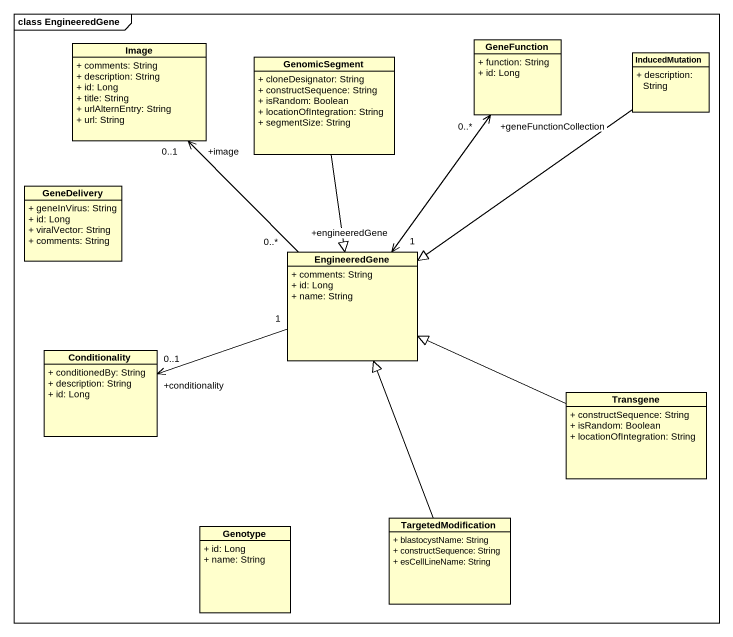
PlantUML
@startuml
mainframe class EngineeredGene
hide circle
hide empty members
skinparam classAttributeIconSize 0
class GeneFunction {
  + function: String
  + id: Long
}
class Image {
  + comments: String
  + description: String
  + id: Long
  + title: String
  + urlAlternEntry: String
  + url: String
}
class GenomicSegment {
  + cloneDesignator: String
  + constructSequence: String
  + isRandom: Boolean
  + locationOfIntegration: String
  + segmentSize: String
}
class InducedMutation {
  + description: String
}
class GeneDelivery {
  + geneInVirus: String
  + id: Long
  + viralVector: String
  + comments: String
}
class EngineeredGene {
  + comments: String
  + id: Long
  + name: String
}
class Conditionality {
  + conditionedBy: String
  + description: String
  + id: Long
}
class Transgene {
  + constructSequence: String
  + isRandom: Boolean
  + locationOfIntegration: String
}
class Genotype {
  + id: Long
  + name: String
}
class TargetedModification {
  + blastocystName: String
  + constructSequence: String
  + esCellLineName: String
}
GeneFunction "+geneFunctionCollection\n0..*" <--> "+engineeredGene\n1" EngineeredGene
Image "+image\n0..1" <-- "0..*" EngineeredGene
GenomicSegment --|> EngineeredGene
InducedMutation --|> EngineeredGene
EngineeredGene "1" -left-> "+conditionality\n0..1" Conditionality
Transgene -left-|> EngineeredGene
TargetedModification -up-|> EngineeredGene
@enduml
